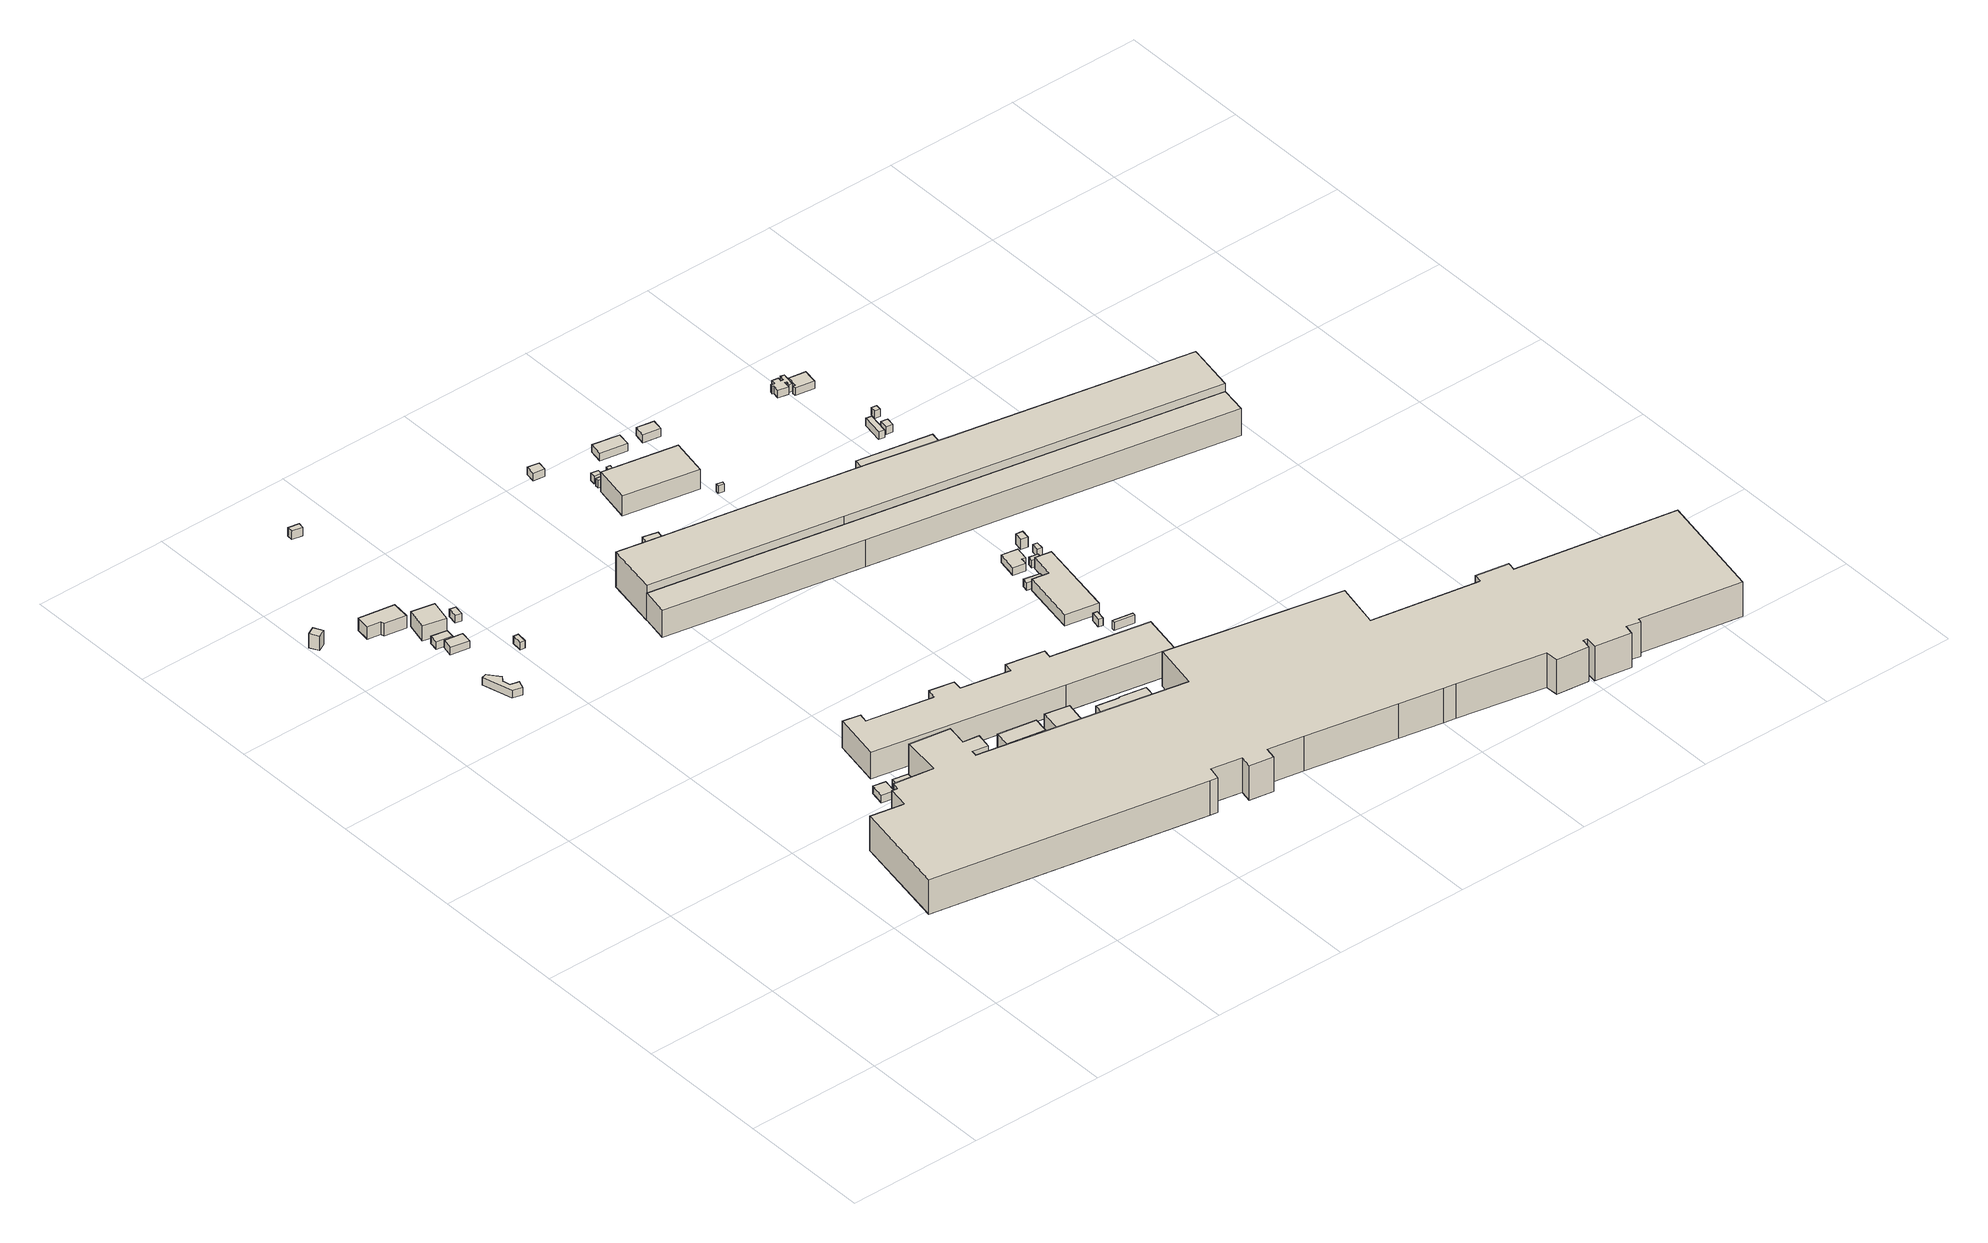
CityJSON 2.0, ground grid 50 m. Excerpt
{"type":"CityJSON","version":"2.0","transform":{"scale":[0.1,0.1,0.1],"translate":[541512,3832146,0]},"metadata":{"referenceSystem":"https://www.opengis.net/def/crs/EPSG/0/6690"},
"CityObjects":{
"building1":{"type":"Building","attributes":{"計測周辺長":14.09,"1/2500図郭":84,"区名":"大正区","町丁目名称":"船町２丁目","街区番号":2,"class":"3001","usage":"441","measuredHeight":5.7,"storeysAboveGround":1,"BuildingDetailAttribute.buildingRoofEdgeArea":12.38,"BuildingDetailAttribute.buildingStructureType":"610","BuildingDetailAttribute.buildingStructureOrgType":"2","BuildingDetailAttribute.detailedUsage":"1520","BuildingDetailAttribute.specifiedBuildingCoverageRate":0.6,"BuildingDetailAttribute.surveyYear":2017,"BuildingTsunamiRiskAttribute.description":"1","BuildingTsunamiRiskAttribute.rank":"2","BuildingTsunamiRiskAttribute.depth":0.98,"BuildingIDAttribute.prefecture":"27","BuildingIDAttribute.city":"27108"},"geometry":[{"type":"Solid","lod":"1","boundaries":[[[[0,1,2,3]],[[2,4,5,3]],[[1,6,4,2]],[[0,7,6,1]],[[3,5,7,0]],[[4,6,7,5]]]]}]},
"building2":{"type":"Building","attributes":{"class":"3001","BuildingDetailAttribute.specifiedBuildingCoverageRate":0.6,"BuildingDetailAttribute.surveyYear":2017,"BuildingTsunamiRiskAttribute.description":"1","BuildingTsunamiRiskAttribute.rank":"2","BuildingTsunamiRiskAttribute.depth":0.8,"BuildingHighTideRiskAttribute.description":"1","BuildingHighTideRiskAttribute.rank":"3","BuildingHighTideRiskAttribute.depth":3.88,"BuildingIDAttribute.prefecture":"27","BuildingIDAttribute.city":"27108"},"geometry":[{"type":"Solid","lod":"1","boundaries":[[[[8,9,10,11,12,13,14,15]],[[14,16,17,15]],[[13,18,16,14]],[[12,19,18,13]],[[11,20,19,12]],[[10,21,20,11]],[[9,22,21,10]],[[8,23,22,9]],[[15,17,23,8]],[[16,18,19,20,21,22,23,17]]]]}]},
"building3":{"type":"Building","attributes":{"計測周辺長":39.56,"1/2500図郭":84,"区名":"大正区","町丁目名称":"船町２丁目","街区番号":2,"class":"3001","usage":"441","measuredHeight":5,"storeysAboveGround":1,"BuildingDetailAttribute.buildingRoofEdgeArea":82.66,"BuildingDetailAttribute.buildingStructureType":"610","BuildingDetailAttribute.buildingStructureOrgType":"2","BuildingDetailAttribute.detailedUsage":"1520","BuildingDetailAttribute.specifiedBuildingCoverageRate":0.6,"BuildingDetailAttribute.surveyYear":2017,"BuildingTsunamiRiskAttribute.description":"1","BuildingTsunamiRiskAttribute.rank":"2","BuildingTsunamiRiskAttribute.depth":1.2,"BuildingHighTideRiskAttribute.description":"1","BuildingHighTideRiskAttribute.rank":"3","BuildingHighTideRiskAttribute.depth":4.09,"BuildingIDAttribute.prefecture":"27","BuildingIDAttribute.city":"27108"},"geometry":[{"type":"Solid","lod":"1","boundaries":[[[[24,25,26,27,28,29]],[[28,30,31,29]],[[27,32,30,28]],[[26,33,32,27]],[[25,34,33,26]],[[24,35,34,25]],[[29,31,35,24]],[[30,32,33,34,35,31]]]]}]},
"building4":{"type":"Building","attributes":{"計測周辺長":21.17,"1/2500図郭":84,"区名":"大正区","町丁目名称":"船町２丁目","街区番号":2,"class":"3001","usage":"441","storeysAboveGround":1,"BuildingDetailAttribute.buildingRoofEdgeArea":27.93,"BuildingDetailAttribute.buildingStructureType":"610","BuildingDetailAttribute.buildingStructureOrgType":"2","BuildingDetailAttribute.detailedUsage":"1520","BuildingDetailAttribute.specifiedBuildingCoverageRate":0.6,"BuildingDetailAttribute.surveyYear":2017,"BuildingTsunamiRiskAttribute.description":"1","BuildingTsunamiRiskAttribute.rank":"2","BuildingTsunamiRiskAttribute.depth":1.08,"BuildingHighTideRiskAttribute.description":"1","BuildingHighTideRiskAttribute.rank":"3","BuildingHighTideRiskAttribute.depth":4.18,"BuildingIDAttribute.prefecture":"27","BuildingIDAttribute.city":"27108"},"geometry":[{"type":"Solid","lod":"1","boundaries":[[[[36,37,38,39]],[[38,40,41,39]],[[37,42,40,38]],[[36,43,42,37]],[[39,41,43,36]],[[40,42,43,41]]]]}]},
"building5":{"type":"Building","attributes":{"計測周辺長":22.66,"1/2500図郭":84,"区名":"大正区","町丁目名称":"船町２丁目","街区番号":2,"class":"3001","usage":"441","storeysAboveGround":1,"BuildingDetailAttribute.buildingRoofEdgeArea":30.31,"BuildingDetailAttribute.buildingStructureType":"610","BuildingDetailAttribute.buildingStructureOrgType":"2","BuildingDetailAttribute.detailedUsage":"1520","BuildingDetailAttribute.specifiedBuildingCoverageRate":0.6,"BuildingDetailAttribute.surveyYear":2017,"BuildingTsunamiRiskAttribute.description":"1","BuildingTsunamiRiskAttribute.rank":"2","BuildingTsunamiRiskAttribute.depth":1.08,"BuildingHighTideRiskAttribute.description":"1","BuildingHighTideRiskAttribute.rank":"3","BuildingHighTideRiskAttribute.depth":4.18,"BuildingIDAttribute.prefecture":"27","BuildingIDAttribute.city":"27108"},"geometry":[{"type":"Solid","lod":"1","boundaries":[[[[44,45,46,47]],[[46,48,49,47]],[[45,50,48,46]],[[44,51,50,45]],[[47,49,51,44]],[[48,50,51,49]]]]}]},
"building6":{"type":"Building","attributes":{"計測周辺長":34.08,"1/2500図郭":84,"区名":"大正区","町丁目名称":"船町２丁目","街区番号":2,"class":"3001","usage":"441","measuredHeight":6,"storeysAboveGround":1,"BuildingDetailAttribute.buildingRoofEdgeArea":72.52,"BuildingDetailAttribute.buildingStructureType":"610","BuildingDetailAttribute.buildingStructureOrgType":"2","BuildingDetailAttribute.detailedUsage":"1520","BuildingDetailAttribute.specifiedBuildingCoverageRate":0.6,"BuildingDetailAttribute.surveyYear":2017,"BuildingTsunamiRiskAttribute.description":"1","BuildingTsunamiRiskAttribute.rank":"2","BuildingTsunamiRiskAttribute.depth":1.16,"BuildingHighTideRiskAttribute.description":"1","BuildingHighTideRiskAttribute.rank":"3","BuildingHighTideRiskAttribute.depth":4.27,"BuildingIDAttribute.prefecture":"27","BuildingIDAttribute.city":"27108"},"geometry":[{"type":"Solid","lod":"1","boundaries":[[[[52,53,54,55]],[[54,56,57,55]],[[53,58,56,54]],[[52,59,58,53]],[[55,57,59,52]],[[56,58,59,57]]]]}]},
"building7":{"type":"Building","attributes":{"class":"3003","BuildingDetailAttribute.specifiedBuildingCoverageRate":0.6,"BuildingDetailAttribute.surveyYear":2017,"BuildingTsunamiRiskAttribute.description":"1","BuildingTsunamiRiskAttribute.rank":"2","BuildingTsunamiRiskAttribute.depth":1.94,"BuildingHighTideRiskAttribute.description":"1","BuildingHighTideRiskAttribute.rank":"3","BuildingHighTideRiskAttribute.depth":4.96,"BuildingIDAttribute.prefecture":"27","BuildingIDAttribute.city":"27108"},"geometry":[{"type":"Solid","lod":"1","boundaries":[[[[60,61,62,63]],[[62,64,65,63]],[[61,66,64,62]],[[60,67,66,61]],[[63,65,67,60]],[[64,66,67,65]]]]}]},
"building8":{"type":"Building","attributes":{"class":"3001","BuildingDetailAttribute.specifiedBuildingCoverageRate":0.6,"BuildingDetailAttribute.surveyYear":2017,"BuildingTsunamiRiskAttribute.description":"1","BuildingTsunamiRiskAttribute.rank":"2","BuildingTsunamiRiskAttribute.depth":1.88,"BuildingHighTideRiskAttribute.description":"1","BuildingHighTideRiskAttribute.rank":"3","BuildingHighTideRiskAttribute.depth":4.97,"BuildingIDAttribute.prefecture":"27","BuildingIDAttribute.city":"27108"},"geometry":[{"type":"Solid","lod":"1","boundaries":[[[[68,69,70,71]],[[70,72,73,71]],[[69,74,72,70]],[[68,75,74,69]],[[71,73,75,68]],[[72,74,75,73]]]]}]},
"building9":{"type":"Building","attributes":{"class":"3001","BuildingDetailAttribute.specifiedBuildingCoverageRate":0.6,"BuildingDetailAttribute.surveyYear":2017,"BuildingTsunamiRiskAttribute.description":"1","BuildingTsunamiRiskAttribute.rank":"2","BuildingTsunamiRiskAttribute.depth":2.04,"BuildingHighTideRiskAttribute.description":"1","BuildingHighTideRiskAttribute.rank":"4","BuildingHighTideRiskAttribute.depth":5.15,"BuildingIDAttribute.prefecture":"27","BuildingIDAttribute.city":"27108"},"geometry":[{"type":"Solid","lod":"1","boundaries":[[[[76,77,78,79]],[[78,80,81,79]],[[77,82,80,78]],[[76,83,82,77]],[[79,81,83,76]],[[80,82,83,81]]]]}]},
"building10":{"type":"Building","attributes":{"class":"3003","BuildingDetailAttribute.specifiedBuildingCoverageRate":0.6,"BuildingDetailAttribute.surveyYear":2017,"BuildingTsunamiRiskAttribute.description":"1","BuildingTsunamiRiskAttribute.rank":"2","BuildingTsunamiRiskAttribute.depth":2.03,"BuildingHighTideRiskAttribute.description":"1","BuildingHighTideRiskAttribute.rank":"4","BuildingHighTideRiskAttribute.depth":5.04,"BuildingIDAttribute.prefecture":"27","BuildingIDAttribute.city":"27108"},"geometry":[{"type":"Solid","lod":"1","boundaries":[[[[84,85,86,87]],[[86,88,89,87]],[[85,90,88,86]],[[84,91,90,85]],[[87,89,91,84]],[[88,90,91,89]]]]}]},
"building11":{"type":"Building","attributes":{"class":"3001","measuredHeight":3.4,"BuildingDetailAttribute.specifiedBuildingCoverageRate":0.6,"BuildingDetailAttribute.surveyYear":2017,"BuildingIDAttribute.prefecture":"27","BuildingIDAttribute.city":"27108"},"geometry":[{"type":"Solid","lod":"1","boundaries":[[[[92,93,94,95]],[[94,96,97,95]],[[93,98,96,94]],[[92,99,98,93]],[[95,97,99,92]],[[96,98,99,97]]]]}]},
"building12":{"type":"Building","attributes":{"計測周辺長":40.12,"1/2500図郭":84,"区名":"大正区","町丁目名称":"船町２丁目","街区番号":2,"class":"3001","usage":"441","measuredHeight":5.5,"storeysAboveGround":1,"BuildingDetailAttribute.buildingRoofEdgeArea":83,"BuildingDetailAttribute.buildingStructureType":"610","BuildingDetailAttribute.buildingStructureOrgType":"2","BuildingDetailAttribute.detailedUsage":"1520","BuildingDetailAttribute.specifiedBuildingCoverageRate":0.6,"BuildingDetailAttribute.surveyYear":2017,"BuildingTsunamiRiskAttribute.description":"1","BuildingTsunamiRiskAttribute.rank":"2","BuildingTsunamiRiskAttribute.depth":2.1,"BuildingHighTideRiskAttribute.description":"1","BuildingHighTideRiskAttribute.rank":"4","BuildingHighTideRiskAttribute.depth":5.1,"BuildingIDAttribute.prefecture":"27","BuildingIDAttribute.city":"27108"},"geometry":[{"type":"Solid","lod":"1","boundaries":[[[[100,101,102,103]],[[102,104,105,103]],[[101,106,104,102]],[[100,107,106,101]],[[103,105,107,100]],[[104,106,107,105]]]]}]},
"building13":{"type":"Building","attributes":{"class":"3003","BuildingDetailAttribute.specifiedBuildingCoverageRate":0.6,"BuildingDetailAttribute.surveyYear":2017,"BuildingTsunamiRiskAttribute.description":"1","BuildingTsunamiRiskAttribute.rank":"2","BuildingTsunamiRiskAttribute.depth":1.82,"BuildingHighTideRiskAttribute.description":"1","BuildingHighTideRiskAttribute.rank":"3","BuildingHighTideRiskAttribute.depth":4.85,"BuildingIDAttribute.prefecture":"27","BuildingIDAttribute.city":"27108"},"geometry":[{"type":"Solid","lod":"1","boundaries":[[[[108,109,110,111]],[[110,112,113,111]],[[109,114,112,110]],[[108,115,114,109]],[[111,113,115,108]],[[112,114,115,113]]]]}]},
"building14":{"type":"Building","attributes":{"class":"3001","measuredHeight":3,"BuildingDetailAttribute.specifiedBuildingCoverageRate":0.6,"BuildingDetailAttribute.surveyYear":2017,"BuildingTsunamiRiskAttribute.description":"1","BuildingTsunamiRiskAttribute.rank":"2","BuildingTsunamiRiskAttribute.depth":2.05,"BuildingHighTideRiskAttribute.description":"1","BuildingHighTideRiskAttribute.rank":"4","BuildingHighTideRiskAttribute.depth":5.05,"BuildingIDAttribute.prefecture":"27","BuildingIDAttribute.city":"27108"},"geometry":[{"type":"Solid","lod":"1","boundaries":[[[[116,117,118,119]],[[118,120,121,119]],[[117,122,120,118]],[[116,123,122,117]],[[119,121,123,116]],[[120,122,123,121]]]]}]},
"building15":{"type":"Building","attributes":{"計測周辺長":36.11,"1/2500図郭":84,"区名":"大正区","町丁目名称":"船町２丁目","街区番号":2,"class":"3001","usage":"441","measuredHeight":7.5,"storeysAboveGround":1,"BuildingDetailAttribute.buildingRoofEdgeArea":81.51,"BuildingDetailAttribute.buildingStructureType":"610","BuildingDetailAttribute.buildingStructureOrgType":"2","BuildingDetailAttribute.detailedUsage":"1520","BuildingDetailAttribute.specifiedBuildingCoverageRate":0.6,"BuildingDetailAttribute.surveyYear":2017,"BuildingTsunamiRiskAttribute.description":"1","BuildingTsunamiRiskAttribute.rank":"2","BuildingTsunamiRiskAttribute.depth":1.96,"BuildingHighTideRiskAttribute.description":"1","BuildingHighTideRiskAttribute.rank":"3","BuildingHighTideRiskAttribute.depth":4.95,"BuildingIDAttribute.prefecture":"27","BuildingIDAttribute.city":"27108"},"geometry":[{"type":"Solid","lod":"1","boundaries":[[[[124,125,126,127]],[[126,128,129,127]],[[125,130,128,126]],[[124,131,130,125]],[[127,129,131,124]],[[128,130,131,129]]]]}]},
"building16":{"type":"Building","attributes":{"計測周辺長":315.76,"1/2500図郭":84,"区名":"大正区","町丁目名称":"船町２丁目","街区番号":2,"class":"3001","usage":"441","measuredHeight":10.7,"storeysAboveGround":1,"BuildingDetailAttribute.buildingRoofEdgeArea":2198.89,"BuildingDetailAttribute.buildingStructureType":"610","BuildingDetailAttribute.buildingStructureOrgType":"2","BuildingDetailAttribute.detailedUsage":"1520","BuildingDetailAttribute.specifiedBuildingCoverageRate":0.6,"BuildingDetailAttribute.surveyYear":2017,"BuildingTsunamiRiskAttribute.description":"1","BuildingTsunamiRiskAttribute.rank":"2","BuildingTsunamiRiskAttribute.depth":2.08,"BuildingHighTideRiskAttribute.description":"1","BuildingHighTideRiskAttribute.rank":"4","BuildingHighTideRiskAttribute.depth":5.05,"BuildingIDAttribute.prefecture":"27","BuildingIDAttribute.city":"27108"},"geometry":[{"type":"Solid","lod":"1","boundaries":[[[[132,133,134,135,136,137,138,139,140,141,142,143,144,145,146,147]],[[146,148,149,147]],[[145,150,148,146]],[[144,151,150,145]],[[143,152,151,144]],[[142,153,152,143]],[[141,154,153,142]],[[140,155,154,141]],[[139,156,155,140]],[[138,157,156,139]],[[137,158,157,138]],[[136,159,158,137]],[[135,160,159,136]],[[134,161,160,135]],[[133,162,161,134]],[[132,163,162,133]],[[147,149,163,132]],[[148,150,151,152,153,154,155,156,157,158,159,160,161,162,163,149]]]]}]},
"building17":{"type":"Building","attributes":{"class":"3001","measuredHeight":5.2,"BuildingDetailAttribute.specifiedBuildingCoverageRate":0.6,"BuildingDetailAttribute.surveyYear":2017,"BuildingTsunamiRiskAttribute.description":"1","BuildingTsunamiRiskAttribute.rank":"2","BuildingTsunamiRiskAttribute.depth":1.89,"BuildingHighTideRiskAttribute.description":"1","BuildingHighTideRiskAttribute.rank":"3","BuildingHighTideRiskAttribute.depth":4.9,"BuildingIDAttribute.prefecture":"27","BuildingIDAttribute.city":"27108"},"geometry":[{"type":"Solid","lod":"1","boundaries":[[[[164,165,166,167]],[[166,168,169,167]],[[165,170,168,166]],[[164,171,170,165]],[[167,169,171,164]],[[168,170,171,169]]]]}]},
"building18":{"type":"Building","attributes":{"class":"3001","BuildingDetailAttribute.specifiedBuildingCoverageRate":0.6,"BuildingDetailAttribute.surveyYear":2017,"BuildingTsunamiRiskAttribute.description":"1","BuildingTsunamiRiskAttribute.rank":"2","BuildingTsunamiRiskAttribute.depth":2.08,"BuildingHighTideRiskAttribute.description":"1","BuildingHighTideRiskAttribute.rank":"4","BuildingHighTideRiskAttribute.depth":5.08,"BuildingIDAttribute.prefecture":"27","BuildingIDAttribute.city":"27108"},"geometry":[{"type":"Solid","lod":"1","boundaries":[[[[172,173,174,175]],[[174,176,177,175]],[[173,178,176,174]],[[172,179,178,173]],[[175,177,179,172]],[[176,178,179,177]]]]}]},
"building19":{"type":"Building","attributes":{"class":"3001","measuredHeight":4.8,"BuildingDetailAttribute.specifiedBuildingCoverageRate":0.6,"BuildingDetailAttribute.surveyYear":2017,"BuildingTsunamiRiskAttribute.description":"1","BuildingTsunamiRiskAttribute.rank":"2","BuildingTsunamiRiskAttribute.depth":1.95,"BuildingHighTideRiskAttribute.description":"1","BuildingHighTideRiskAttribute.rank":"3","BuildingHighTideRiskAttribute.depth":4.92,"BuildingIDAttribute.prefecture":"27","BuildingIDAttribute.city":"27108"},"geometry":[{"type":"Solid","lod":"1","boundaries":[[[[180,181,182,183,184,185,186,187]],[[186,188,189,187]],[[185,190,188,186]],[[184,191,190,185]],[[183,192,191,184]],[[182,193,192,183]],[[181,194,193,182]],[[180,195,194,181]],[[187,189,195,180]],[[188,190,191,192,193,194,195,189]]]]}]},
"building20":{"type":"Building","attributes":{"class":"3001","BuildingDetailAttribute.specifiedBuildingCoverageRate":0.6,"BuildingDetailAttribute.surveyYear":2017,"BuildingTsunamiRiskAttribute.description":"1","BuildingTsunamiRiskAttribute.rank":"2","BuildingTsunamiRiskAttribute.depth":2.05,"BuildingHighTideRiskAttribute.description":"1","BuildingHighTideRiskAttribute.rank":"3","BuildingHighTideRiskAttribute.depth":5,"BuildingIDAttribute.prefecture":"27","BuildingIDAttribute.city":"27108"},"geometry":[{"type":"Solid","lod":"1","boundaries":[[[[196,197,198,199]],[[198,200,201,199]],[[197,202,200,198]],[[196,203,202,197]],[[199,201,203,196]],[[200,202,203,201]]]]}]},
"building21":{"type":"Building","attributes":{"class":"3001","BuildingDetailAttribute.specifiedBuildingCoverageRate":0.6,"BuildingDetailAttribute.surveyYear":2017,"BuildingTsunamiRiskAttribute.description":"1","BuildingTsunamiRiskAttribute.rank":"2","BuildingTsunamiRiskAttribute.depth":1.83,"BuildingHighTideRiskAttribute.description":"1","BuildingHighTideRiskAttribute.rank":"3","BuildingHighTideRiskAttribute.depth":4.79,"BuildingIDAttribute.prefecture":"27","BuildingIDAttribute.city":"27108"},"geometry":[{"type":"Solid","lod":"1","boundaries":[[[[204,205,206,207]],[[206,208,209,207]],[[205,210,208,206]],[[204,211,210,205]],[[207,209,211,204]],[[208,210,211,209]]]]}]},
"building22":{"type":"Building","attributes":{"class":"3001","BuildingDetailAttribute.specifiedBuildingCoverageRate":0.6,"BuildingDetailAttribute.surveyYear":2017,"BuildingTsunamiRiskAttribute.description":"1","BuildingTsunamiRiskAttribute.rank":"2","BuildingTsunamiRiskAttribute.depth":1.83,"BuildingHighTideRiskAttribute.description":"1","BuildingHighTideRiskAttribute.rank":"3","BuildingHighTideRiskAttribute.depth":4.79,"BuildingIDAttribute.prefecture":"27","BuildingIDAttribute.city":"27108"},"geometry":[{"type":"Solid","lod":"1","boundaries":[[[[212,213,214,215]],[[214,216,217,215]],[[213,218,216,214]],[[212,219,218,213]],[[215,217,219,212]],[[216,218,219,217]]]]}]},
"building23":{"type":"Building","attributes":{"class":"3001","BuildingDetailAttribute.specifiedBuildingCoverageRate":0.6,"BuildingDetailAttribute.surveyYear":2017,"BuildingTsunamiRiskAttribute.description":"1","BuildingTsunamiRiskAttribute.rank":"2","BuildingTsunamiRiskAttribute.depth":1.83,"BuildingHighTideRiskAttribute.description":"1","BuildingHighTideRiskAttribute.rank":"3","BuildingHighTideRiskAttribute.depth":4.79,"BuildingIDAttribute.prefecture":"27","BuildingIDAttribute.city":"27108"},"geometry":[{"type":"Solid","lod":"1","boundaries":[[[[220,221,222,223]],[[222,224,225,223]],[[221,226,224,222]],[[220,227,226,221]],[[223,225,227,220]],[[224,226,227,225]]]]}]},
"building24":{"type":"Building","attributes":{"計測周辺長":84.59,"1/2500図郭":84,"区名":"大正区","町丁目名称":"船町２丁目","街区番号":2,"class":"3001","usage":"441","measuredHeight":7.8,"storeysAboveGround":2,"BuildingDetailAttribute.buildingRoofEdgeArea":399.32,"BuildingDetailAttribute.buildingStructureType":"610","BuildingDetailAttribute.buildingStructureOrgType":"2","BuildingDetailAttribute.detailedUsage":"1520","BuildingDetailAttribute.specifiedBuildingCoverageRate":0.6,"BuildingDetailAttribute.surveyYear":2017,"BuildingTsunamiRiskAttribute.description":"1","BuildingTsunamiRiskAttribute.rank":"2","BuildingTsunamiRiskAttribute.depth":1.75,"BuildingHighTideRiskAttribute.description":"1","BuildingHighTideRiskAttribute.rank":"3","BuildingHighTideRiskAttribute.depth":4.66,"BuildingIDAttribute.prefecture":"27","BuildingIDAttribute.city":"27108"},"geometry":[{"type":"Solid","lod":"1","boundaries":[[[[228,229,230,231]],[[230,232,233,231]],[[229,234,232,230]],[[228,235,234,229]],[[231,233,235,228]],[[232,234,235,233]]]]}]},
"building25":{"type":"Building","attributes":{"計測周辺長":30.69,"1/2500図郭":84,"区名":"大正区","町丁目名称":"船町２丁目","街区番号":2,"class":"3001","usage":"441","storeysAboveGround":1,"BuildingDetailAttribute.buildingRoofEdgeArea":52.39,"BuildingDetailAttribute.buildingStructureType":"610","BuildingDetailAttribute.buildingStructureOrgType":"2","BuildingDetailAttribute.detailedUsage":"1520","BuildingDetailAttribute.specifiedBuildingCoverageRate":0.6,"BuildingDetailAttribute.surveyYear":2017,"BuildingTsunamiRiskAttribute.description":"1","BuildingTsunamiRiskAttribute.rank":"2","BuildingTsunamiRiskAttribute.depth":2.05,"BuildingHighTideRiskAttribute.description":"1","BuildingHighTideRiskAttribute.rank":"4","BuildingHighTideRiskAttribute.depth":5,"BuildingIDAttribute.prefecture":"27","BuildingIDAttribute.city":"27108"},"geometry":[{"type":"Solid","lod":"1","boundaries":[[[[236,237,238,239]],[[238,240,241,239]],[[237,242,240,238]],[[236,243,242,237]],[[239,241,243,236]],[[240,242,243,241]]]]}]},
"building26":{"type":"Building","attributes":{"class":"3001","BuildingDetailAttribute.specifiedBuildingCoverageRate":0.6,"BuildingDetailAttribute.surveyYear":2017,"BuildingTsunamiRiskAttribute.description":"1","BuildingTsunamiRiskAttribute.rank":"2","BuildingTsunamiRiskAttribute.depth":1.94,"BuildingHighTideRiskAttribute.description":"1","BuildingHighTideRiskAttribute.rank":"3","BuildingHighTideRiskAttribute.depth":4.91,"BuildingIDAttribute.prefecture":"27","BuildingIDAttribute.city":"27108"},"geometry":[{"type":"Solid","lod":"1","boundaries":[[[[244,245,246,247]],[[246,248,249,247]],[[245,250,248,246]],[[244,251,250,245]],[[247,249,251,244]],[[248,250,251,249]]]]}]},
"building27":{"type":"Building","attributes":{"計測周辺長":866.52,"1/2500図郭":85,"区名":"大正区","町丁目名称":"船町２丁目","街区番号":2,"class":"3001","usage":"441","measuredHeight":13.9,"storeysAboveGround":3,"BuildingDetailAttribute.buildingRoofEdgeArea":15241.3,"BuildingDetailAttribute.buildingStructureType":"610","BuildingDetailAttribute.buildingStructureOrgType":"2","BuildingDetailAttribute.detailedUsage":"1520","BuildingDetailAttribute.specifiedBuildingCoverageRate":0.6,"BuildingDetailAttribute.surveyYear":2017,"BuildingTsunamiRiskAttribute.description":"1","BuildingTsunamiRiskAttribute.rank":"2","BuildingTsunamiRiskAttribute.depth":2.38,"BuildingHighTideRiskAttribute.description":"1","BuildingHighTideRiskAttribute.rank":"4","BuildingHighTideRiskAttribute.depth":5.51,"BuildingIDAttribute.prefecture":"27","BuildingIDAttribute.city":"27108"},"geometry":[{"type":"Solid","lod":"1","boundaries":[[[[252,253,254,255,256,257,258,259,260,261,262,263,264,265,266,267,268,269,270,271,272,273,274,275,276,277,278,279,280,281,282,283,284,285,286,287,288,289,290,291,292,293,294,295,296,297]],[[296,298,299,297]],[[295,300,298,296]],[[294,301,300,295]],[[293,302,301,294]],[[292,303,302,293]],[[291,304,303,292]],[[290,305,304,291]],[[289,306,305,290]],[[288,307,306,289]],[[287,308,307,288]],[[286,309,308,287]],[[285,310,309,286]],[[284,311,310,285]],[[283,312,311,284]],[[282,313,312,283]],[[281,314,313,282]],[[280,315,314,281]],[[279,316,315,280]],[[278,317,316,279]],[[277,318,317,278]],[[276,319,318,277]],[[275,320,319,276]],[[274,321,320,275]],[[273,322,321,274]],[[272,323,322,273]],[[271,324,323,272]],[[270,325,324,271]],[[269,326,325,270]],[[268,327,326,269]],[[267,328,327,268]],[[266,329,328,267]],[[265,330,329,266]],[[264,331,330,265]],[[263,332,331,264]],[[262,333,332,263]],[[261,334,333,262]],[[260,335,334,261]],[[259,336,335,260]],[[258,337,336,259]],[[257,338,337,258]],[[256,339,338,257]],[[255,340,339,256]],[[254,341,340,255]],[[253,342,341,254]],[[252,343,342,253]],[[297,299,343,252]],[[298,300,301,302,303,304,305,306,307,308,309,310,311,312,313,314,315,316,317,318,319,320,321,322,323,324,325,326,327,328,329,330,331,332,333,334,335,336,337,338,339,340,341,342,343,299]]]]}]},
"building28":{"type":"Building","attributes":{"class":"3001","BuildingDetailAttribute.specifiedBuildingCoverageRate":0.6,"BuildingDetailAttribute.surveyYear":2017,"BuildingTsunamiRiskAttribute.description":"1","BuildingTsunamiRiskAttribute.rank":"2","BuildingTsunamiRiskAttribute.depth":1.81,"BuildingHighTideRiskAttribute.description":"1","BuildingHighTideRiskAttribute.rank":"3","BuildingHighTideRiskAttribute.depth":4.77,"BuildingIDAttribute.prefecture":"27","BuildingIDAttribute.city":"27108"},"geometry":[{"type":"Solid","lod":"1","boundaries":[[[[344,345,346,347]],[[346,348,349,347]],[[345,350,348,346]],[[344,351,350,345]],[[347,349,351,344]],[[348,350,351,349]]]]}]},
"building29":{"type":"Building","attributes":{"class":"3001","BuildingDetailAttribute.specifiedBuildingCoverageRate":0.6,"BuildingDetailAttribute.surveyYear":2017,"BuildingTsunamiRiskAttribute.description":"1","BuildingTsunamiRiskAttribute.rank":"2","BuildingTsunamiRiskAttribute.depth":1.74,"BuildingHighTideRiskAttribute.description":"1","BuildingHighTideRiskAttribute.rank":"3","BuildingHighTideRiskAttribute.depth":4.71,"BuildingIDAttribute.prefecture":"27","BuildingIDAttribute.city":"27108"},"geometry":[{"type":"Solid","lod":"1","boundaries":[[[[352,353,354,355]],[[354,356,357,355]],[[353,358,356,354]],[[352,359,358,353]],[[355,357,359,352]],[[356,358,359,357]]]]}]},
"building30":{"type":"Building","attributes":{"計測周辺長":21.67,"1/2500図郭":84,"区名":"大正区","町丁目名称":"船町２丁目","街区番号":2,"class":"3001","usage":"441","measuredHeight":3.2,"storeysAboveGround":1,"BuildingDetailAttribute.buildingRoofEdgeArea":28.19,"BuildingDetailAttribute.buildingStructureType":"610","BuildingDetailAttribute.buildingStructureOrgType":"2","BuildingDetailAttribute.detailedUsage":"1520","BuildingDetailAttribute.specifiedBuildingCoverageRate":0.6,"BuildingDetailAttribute.surveyYear":2017,"BuildingTsunamiRiskAttribute.description":"1","BuildingTsunamiRiskAttribute.rank":"2","BuildingTsunamiRiskAttribute.depth":2.01,"BuildingHighTideRiskAttribute.description":"1","BuildingHighTideRiskAttribute.rank":"3","BuildingHighTideRiskAttribute.depth":4.97,"BuildingIDAttribute.prefecture":"27","BuildingIDAttribute.city":"27108"},"geometry":[{"type":"Solid","lod":"1","boundaries":[[[[360,361,362,363]],[[362,364,365,363]],[[361,366,364,362]],[[360,367,366,361]],[[363,365,367,360]],[[364,366,367,365]]]]}]},
"building31":{"type":"Building","attributes":{"class":"3003","measuredHeight":3.2,"BuildingDetailAttribute.specifiedBuildingCoverageRate":0.6,"BuildingDetailAttribute.surveyYear":2017,"BuildingTsunamiRiskAttribute.description":"1","BuildingTsunamiRiskAttribute.rank":"2","BuildingTsunamiRiskAttribute.depth":2,"BuildingHighTideRiskAttribute.description":"1","BuildingHighTideRiskAttribute.rank":"3","BuildingHighTideRiskAttribute.depth":4.96,"BuildingIDAttribute.prefecture":"27","BuildingIDAttribute.city":"27108"},"geometry":[{"type":"Solid","lod":"1","boundaries":[[[[368,369,370,371]],[[370,372,373,371]],[[369,374,372,370]],[[368,375,374,369]],[[371,373,375,368]],[[372,374,375,373]]]]}]},
"building32":{"type":"Building","attributes":{"class":"3001","BuildingDetailAttribute.specifiedBuildingCoverageRate":0.6,"BuildingDetailAttribute.surveyYear":2017,"BuildingTsunamiRiskAttribute.description":"1","BuildingTsunamiRiskAttribute.rank":"2","BuildingTsunamiRiskAttribute.depth":1.64,"BuildingHighTideRiskAttribute.description":"1","BuildingHighTideRiskAttribute.rank":"3","BuildingHighTideRiskAttribute.depth":4.61,"BuildingIDAttribute.prefecture":"27","BuildingIDAttribute.city":"27108"},"geometry":[{"type":"Solid","lod":"1","boundaries":[[[[376,377,378,379]],[[378,380,381,379]],[[377,382,380,378]],[[376,383,382,377]],[[379,381,383,376]],[[380,382,383,381]]]]}]},
"building33":{"type":"Building","attributes":{"計測周辺長":85.28,"1/2500図郭":85,"区名":"大正区","町丁目名称":"船町２丁目","街区番号":2,"class":"3003","usage":"441","measuredHeight":4.5,"storeysAboveGround":1,"BuildingDetailAttribute.buildingRoofEdgeArea":317.61,"BuildingDetailAttribute.buildingStructureType":"610","BuildingDetailAttribute.buildingStructureOrgType":"2","BuildingDetailAttribute.detailedUsage":"1520","BuildingDetailAttribute.specifiedBuildingCoverageRate":0.6,"BuildingDetailAttribute.surveyYear":2017,"BuildingTsunamiRiskAttribute.description":"1","BuildingTsunamiRiskAttribute.rank":"2","BuildingTsunamiRiskAttribute.depth":1.66,"BuildingHighTideRiskAttribute.description":"1","BuildingHighTideRiskAttribute.rank":"3","BuildingHighTideRiskAttribute.depth":4.63,"BuildingIDAttribute.prefecture":"27","BuildingIDAttribute.city":"27108"},"geometry":[{"type":"Solid","lod":"1","boundaries":[[[[384,385,386,387,388,389]],[[388,390,391,389]],[[387,392,390,388]],[[386,393,392,387]],[[385,394,393,386]],[[384,395,394,385]],[[389,391,395,384]],[[390,392,393,394,395,391]]]]}]},
"building34":{"type":"Building","attributes":{"計測周辺長":27.63,"1/2500図郭":85,"区名":"大正区","町丁目名称":"船町２丁目","街区番号":2,"class":"3001","usage":"441","storeysAboveGround":1,"BuildingDetailAttribute.buildingRoofEdgeArea":43.39,"BuildingDetailAttribute.buildingStructureType":"610","BuildingDetailAttribute.buildingStructureOrgType":"2","BuildingDetailAttribute.detailedUsage":"1520","BuildingDetailAttribute.specifiedBuildingCoverageRate":0.6,"BuildingDetailAttribute.surveyYear":2017,"BuildingTsunamiRiskAttribute.description":"1","BuildingTsunamiRiskAttribute.rank":"2","BuildingTsunamiRiskAttribute.depth":1.6,"BuildingHighTideRiskAttribute.description":"1","BuildingHighTideRiskAttribute.rank":"3","BuildingHighTideRiskAttribute.depth":4.57,"BuildingIDAttribute.prefecture":"27","BuildingIDAttribute.city":"27108"},"geometry":[{"type":"Solid","lod":"1","boundaries":[[[[396,397,398,399,400,401]],[[400,402,403,401]],[[399,404,402,400]],[[398,405,404,399]],[[397,406,405,398]],[[396,407,406,397]],[[401,403,407,396]],[[402,404,405,406,407,403]]]]}]},
"building35":{"type":"Building","attributes":{"class":"3001","BuildingDetailAttribute.specifiedBuildingCoverageRate":0.6,"BuildingDetailAttribute.surveyYear":2017,"BuildingTsunamiRiskAttribute.description":"1","BuildingTsunamiRiskAttribute.rank":"2","BuildingTsunamiRiskAttribute.depth":1.66,"BuildingHighTideRiskAttribute.description":"1","BuildingHighTideRiskAttribute.rank":"3","BuildingHighTideRiskAttribute.depth":4.62,"BuildingIDAttribute.prefecture":"27","BuildingIDAttribute.city":"27108"},"geometry":[{"type":"Solid","lod":"1","boundaries":[[[[408,409,410,411]],[[410,412,413,411]],[[409,414,412,410]],[[408,415,414,409]],[[411,413,415,408]],[[412,414,415,413]]]]}]},
"building36":{"type":"Building","attributes":{"計測周辺長":519.64,"1/2500図郭":85,"区名":"大正区","町丁目名称":"船町２丁目","街区番号":2,"class":"3001","usage":"441","measuredHeight":10.8,"storeysAboveGround":1,"BuildingDetailAttribute.buildingRoofEdgeArea":7362.05,"BuildingDetailAttribute.buildingStructureType":"610","BuildingDetailAttribute.buildingStructureOrgType":"2","BuildingDetailAttribute.detailedUsage":"1520","BuildingDetailAttribute.specifiedBuildingCoverageRate":0.6,"BuildingDetailAttribute.surveyYear":2017,"BuildingTsunamiRiskAttribute.description":"1","BuildingTsunamiRiskAttribute.rank":"2","BuildingTsunamiRiskAttribute.depth":2.3,"BuildingHighTideRiskAttribute.description":"1","BuildingHighTideRiskAttribute.rank":"4","BuildingHighTideRiskAttribute.depth":5.46,"BuildingIDAttribute.prefecture":"27","BuildingIDAttribute.city":"27108"},"geometry":[{"type":"Solid","lod":"1","boundaries":[[[[416,417,418,419,420,421]],[[420,422,423,421]],[[419,424,422,420]],[[418,425,424,419]],[[417,426,425,418]],[[416,427,426,417]],[[421,423,427,416]],[[422,424,425,426,427,423]]]]}]},
"building37":{"type":"Building","attributes":{"class":"3001","BuildingDetailAttribute.specifiedBuildingCoverageRate":0.6,"BuildingDetailAttribute.surveyYear":2017,"BuildingTsunamiRiskAttribute.description":"1","BuildingTsunamiRiskAttribute.rank":"2","BuildingTsunamiRiskAttribute.depth":1.75,"BuildingHighTideRiskAttribute.description":"1","BuildingHighTideRiskAttribute.rank":"3","BuildingHighTideRiskAttribute.depth":4.71,"BuildingIDAttribute.prefecture":"27","BuildingIDAttribute.city":"27108"},"geometry":[{"type":"Solid","lod":"1","boundaries":[[[[428,429,430,431]],[[430,432,433,431]],[[429,434,432,430]],[[428,435,434,429]],[[431,433,435,428]],[[432,434,435,433]]]]}]},
"building38":{"type":"Building","attributes":{"計測周辺長":12.3,"1/2500図郭":85,"区名":"大正区","町丁目名称":"船町２丁目","街区番号":2,"class":"3001","usage":"441","measuredHeight":4,"storeysAboveGround":1,"BuildingDetailAttribute.buildingRoofEdgeArea":9.3,"BuildingDetailAttribute.buildingStructureType":"610","BuildingDetailAttribute.buildingStructureOrgType":"2","BuildingDetailAttribute.detailedUsage":"1520","BuildingDetailAttribute.specifiedBuildingCoverageRate":0.6,"BuildingDetailAttribute.surveyYear":2017,"BuildingTsunamiRiskAttribute.description":"1","BuildingTsunamiRiskAttribute.rank":"2","BuildingTsunamiRiskAttribute.depth":1.75,"BuildingHighTideRiskAttribute.description":"1","BuildingHighTideRiskAttribute.rank":"3","BuildingHighTideRiskAttribute.depth":4.71,"BuildingIDAttribute.prefecture":"27","BuildingIDAttribute.city":"27108"},"geometry":[{"type":"Solid","lod":"1","boundaries":[[[[436,437,438,439]],[[438,440,441,439]],[[437,442,440,438]],[[436,443,442,437]],[[439,441,443,436]],[[440,442,443,441]]]]}]},
"building39":{"type":"Building","attributes":{"計測周辺長":519.64,"1/2500図郭":85,"区名":"大正区","町丁目名称":"船町２丁目","街区番号":2,"class":"3001","usage":"441","measuredHeight":13.9,"storeysAboveGround":1,"BuildingDetailAttribute.buildingRoofEdgeArea":7362.05,"BuildingDetailAttribute.buildingStructureType":"610","BuildingDetailAttribute.buildingStructureOrgType":"2","BuildingDetailAttribute.detailedUsage":"1520","BuildingDetailAttribute.specifiedBuildingCoverageRate":0.6,"BuildingDetailAttribute.surveyYear":2017,"BuildingTsunamiRiskAttribute.description":"1","BuildingTsunamiRiskAttribute.rank":"2","BuildingTsunamiRiskAttribute.depth":2.2,"BuildingHighTideRiskAttribute.description":"1","BuildingHighTideRiskAttribute.rank":"4","BuildingHighTideRiskAttribute.depth":5.25,"BuildingIDAttribute.prefecture":"27","BuildingIDAttribute.city":"27108"},"geometry":[{"type":"Solid","lod":"1","boundaries":[[[[444,445,446,447,448,449,450,451,452,453,454]],[[453,455,456,454]],[[452,457,455,453]],[[451,458,457,452]],[[450,459,458,451]],[[449,460,459,450]],[[448,461,460,449]],[[447,462,461,448]],[[446,463,462,447]],[[445,464,463,446]],[[444,465,464,445]],[[454,456,465,444]],[[455,457,458,459,460,461,462,463,464,465,456]]]]}]},
"building40":{"type":"Building","attributes":{"計測周辺長":519.64,"1/2500図郭":85,"区名":"大正区","町丁目名称":"船町２丁目","街区番号":2,"class":"3001","usage":"441","measuredHeight":7.9,"storeysAboveGround":1,"BuildingDetailAttribute.buildingRoofEdgeArea":7362.05,"BuildingDetailAttribute.buildingStructureType":"610","BuildingDetailAttribute.buildingStructureOrgType":"2","BuildingDetailAttribute.detailedUsage":"1520","BuildingDetailAttribute.specifiedBuildingCoverageRate":0.6,"BuildingDetailAttribute.surveyYear":2017,"BuildingTsunamiRiskAttribute.description":"1","BuildingTsunamiRiskAttribute.rank":"2","BuildingTsunamiRiskAttribute.depth":2.11,"BuildingHighTideRiskAttribute.description":"1","BuildingHighTideRiskAttribute.rank":"4","BuildingHighTideRiskAttribute.depth":5.08,"BuildingIDAttribute.prefecture":"27","BuildingIDAttribute.city":"27108"},"geometry":[{"type":"Solid","lod":"1","boundaries":[[[[466,467,468,469]],[[468,470,471,469]],[[467,472,470,468]],[[466,473,472,467]],[[469,471,473,466]],[[470,472,473,471]]]]}]},
"building41":{"type":"Building","attributes":{"class":"3001","BuildingDetailAttribute.specifiedBuildingCoverageRate":0.6,"BuildingDetailAttribute.surveyYear":2017,"BuildingTsunamiRiskAttribute.description":"1","BuildingTsunamiRiskAttribute.rank":"2","BuildingTsunamiRiskAttribute.depth":2.26,"BuildingHighTideRiskAttribute.description":"1","BuildingHighTideRiskAttribute.rank":"4","BuildingHighTideRiskAttribute.depth":5.21,"BuildingIDAttribute.prefecture":"27","BuildingIDAttribute.city":"27108"},"geometry":[{"type":"Solid","lod":"1","boundaries":[[[[474,475,476,477]],[[476,478,479,477]],[[475,480,478,476]],[[474,481,480,475]],[[477,479,481,474]],[[478,480,481,479]]]]}]},
"building42":{"type":"Building","attributes":{"class":"3001","BuildingDetailAttribute.specifiedBuildingCoverageRate":0.6,"BuildingDetailAttribute.surveyYear":2017,"BuildingTsunamiRiskAttribute.description":"1","BuildingTsunamiRiskAttribute.rank":"2","BuildingTsunamiRiskAttribute.depth":2.02,"BuildingHighTideRiskAttribute.description":"1","BuildingHighTideRiskAttribute.rank":"3","BuildingHighTideRiskAttribute.depth":4.95,"BuildingIDAttribute.prefecture":"27","BuildingIDAttribute.city":"27108"},"geometry":[{"type":"Solid","lod":"1","boundaries":[[[[482,483,484,485,486,487,488,489,490,491,492,493,494,495,496,497]],[[496,498,499,497]],[[495,500,498,496]],[[494,501,500,495]],[[493,502,501,494]],[[492,503,502,493]],[[491,504,503,492]],[[490,505,504,491]],[[489,506,505,490]],[[488,507,506,489]],[[487,508,507,488]],[[486,509,508,487]],[[485,510,509,486]],[[484,511,510,485]],[[483,512,511,484]],[[482,513,512,483]],[[497,499,513,482]],[[498,500,501,502,503,504,505,506,507,508,509,510,511,512,513,499]]]]}]},
"building43":{"type":"Building","attributes":{"class":"3001","measuredHeight":3.1,"BuildingDetailAttribute.specifiedBuildingCoverageRate":0.6,"BuildingDetailAttribute.surveyYear":2017,"BuildingTsunamiRiskAttribute.description":"1","BuildingTsunamiRiskAttribute.rank":"2","BuildingTsunamiRiskAttribute.depth":2.11,"BuildingHighTideRiskAttribute.description":"1","BuildingHighTideRiskAttribute.rank":"4","BuildingHighTideRiskAttribute.depth":5.07,"BuildingIDAttribute.prefecture":"27","BuildingIDAttribute.city":"27108"},"geometry":[{"type":"Solid","lod":"1","boundaries":[[[[514,515,516,517]],[[516,518,519,517]],[[515,520,518,516]],[[514,521,520,515]],[[517,519,521,514]],[[518,520,521,519]]]]}]},
"building44":{"type":"Building","attributes":{"class":"3001","BuildingDetailAttribute.specifiedBuildingCoverageRate":0.6,"BuildingDetailAttribute.surveyYear":2017,"BuildingTsunamiRiskAttribute.description":"1","BuildingTsunamiRiskAttribute.rank":"2","BuildingTsunamiRiskAttribute.depth":2.05,"BuildingHighTideRiskAttribute.description":"1","BuildingHighTideRiskAttribute.rank":"3","BuildingHighTideRiskAttribute.depth":4.99,"BuildingIDAttribute.prefecture":"27","BuildingIDAttribute.city":"27108"},"geometry":[{"type":"Solid","lod":"1","boundaries":[[[[522,523,524,525,526,527]],[[526,528,529,527]],[[525,530,528,526]],[[524,531,530,525]],[[523,532,531,524]],[[522,533,532,523]],[[527,529,533,522]],[[528,530,531,532,533,529]]]]}]},
"building45":{"type":"Building","attributes":{"class":"3001","BuildingDetailAttribute.specifiedBuildingCoverageRate":0.6,"BuildingDetailAttribute.surveyYear":2017,"BuildingTsunamiRiskAttribute.description":"1","BuildingTsunamiRiskAttribute.rank":"2","BuildingTsunamiRiskAttribute.depth":2.28,"BuildingHighTideRiskAttribute.description":"1","BuildingHighTideRiskAttribute.rank":"4","BuildingHighTideRiskAttribute.depth":5.23,"BuildingIDAttribute.prefecture":"27","BuildingIDAttribute.city":"27108"},"geometry":[{"type":"Solid","lod":"1","boundaries":[[[[534,535,536,537]],[[536,538,539,537]],[[535,540,538,536]],[[534,541,540,535]],[[537,539,541,534]],[[538,540,541,539]]]]}]}
},
"vertices":[
[8,2785,4],[37,2801,4],[55,2768,4],[25,2753,4],[55,2768,61],[25,2753,61],[37,2801,61],[8,2785,61],
[321,2161,20],[292,2273,20],[311,2278,20],[344,2236,20],[330,2218,20],[336,2190,20],[368,2181,20],[357,2152,20],[368,2181,50],[357,2152,50],[336,2190,50],[330,2218,50],[344,2236,50],[311,2278,50],[292,2273,50],[321,2161,50],
[224,2672,10],[221,2685,10],[173,2694,10],[180,2747,10],[311,2726,10],[304,2658,10],[311,2726,60],[304,2658,60],[180,2747,60],[173,2694,60],[221,2685,60],[224,2672,60],
[304,2512,13],[310,2546,13],[368,2535,13],[362,2501,13],[368,2535,43],[362,2501,43],[310,2546,43],[304,2512,43],
[318,2461,13],[328,2503,13],[395,2492,13],[388,2449,13],[395,2492,43],[388,2449,43],[328,2503,43],[318,2461,43],
[297,2573,13],[317,2653,13],[402,2636,13],[382,2554,13],[402,2636,73],[382,2554,73],[317,2653,73],[297,2573,73],
[875,1008,13],[886,1063,13],[932,1054,13],[921,999,13],[932,1054,43],[921,999,43],[886,1063,43],[875,1008,43],
[505,2339,14],[508,2377,14],[526,2376,14],[522,2337,14],[526,2376,44],[522,2337,44],[508,2377,44],[505,2339,44],
[436,2576,13],[443,2614,13],[466,2610,13],[459,2572,13],[466,2610,43],[459,2572,43],[443,2614,43],[436,2576,43],
[943,983,11],[955,1051,11],[1012,1041,11],[1000,973,11],[1012,1041,41],[1000,973,41],[955,1051,41],[943,983,41],
[316,3237,11],[319,3259,11],[360,3252,11],[356,3230,11],[360,3252,45],[356,3230,45],[319,3259,45],[316,3237,45],
[1328,934,11],[1338,991,11],[1478,968,11],[1468,910,11],[1478,968,66],[1468,910,66],[1338,991,66],[1328,934,66],
[967,2396,13],[972,2426,13],[1061,2410,13],[1056,2379,13],[1061,2410,43],[1056,2379,43],[972,2426,43],[967,2396,43],
[1378,1204,10],[1385,1239,10],[1442,1227,10],[1435,1192,10],[1442,1227,40],[1435,1192,40],[1385,1239,40],[1378,1204,40],
[1484,868,11],[1502,957,11],[1591,939,11],[1573,851,11],[1591,939,85],[1573,851,85],[1502,957,85],[1484,868,85],
[931,1128,9],[965,1309,9],[1030,1296,9],[1023,1263,9],[1268,1217,9],[1275,1253,9],[1365,1236,9],[1359,1200,9],[1539,1166,9],[1545,1200,9],[1624,1186,9],[1685,1174,9],[1679,1142,9],[2038,1074,9],[2010,926,9],[1626,998,9],[2010,926,115],[1626,998,115],[2038,1074,115],[1679,1142,115],[1685,1174,115],[1624,1186,115],[1545,1200,115],[1539,1166,115],[1359,1200,115],[1365,1236,115],[1275,1253,115],[1268,1217,115],[1023,1263,115],[1030,1296,115],[965,1309,115],[931,1128,115],
[1117,2434,11],[1130,2487,11],[1184,2474,11],[1172,2423,11],[1184,2474,63],[1172,2423,63],[1130,2487,63],[1117,2434,63],
[1207,2360,12],[1211,2386,12],[1240,2382,12],[1236,2356,12],[1240,2382,42],[1236,2356,42],[1211,2386,42],[1207,2360,42],
[1739,801,11],[1740,808,11],[1659,823,11],[1674,910,11],[1759,894,11],[1760,898,11],[1857,881,11],[1840,783,11],[1857,881,59],[1840,783,59],[1760,898,59],[1759,894,59],[1674,910,59],[1659,823,59],[1740,808,59],[1739,801,59],
[1094,2979,11],[1099,3016,11],[1142,3008,11],[1136,2973,11],[1142,3008,41],[1136,2973,41],[1099,3016,41],[1094,2979,41],
[1224,2816,14],[1226,2830,14],[1261,2825,14],[1259,2811,14],[1261,2825,44],[1259,2811,44],[1226,2830,44],[1224,2816,44],
[1229,2842,13],[1232,2862,13],[1259,2857,13],[1256,2838,13],[1259,2857,43],[1256,2838,43],[1232,2862,43],[1229,2842,43],
[1286,2838,13],[1290,2855,13],[1304,2852,13],[1300,2835,13],[1304,2852,43],[1300,2835,43],[1290,2855,43],[1286,2838,43],
[1192,2659,13],[1219,2798,13],[1495,2746,13],[1468,2606,13],[1495,2746,92],[1468,2606,92],[1219,2798,92],[1192,2659,92],
[1321,2923,10],[1330,2974,10],[1430,2956,10],[1421,2905,10],[1430,2956,40],[1421,2905,40],[1330,2974,40],[1321,2923,40],
[1498,2554,12],[1500,2566,12],[1523,2561,12],[1520,2549,12],[1523,2561,42],[1520,2549,42],[1500,2566,42],[1498,2554,42],
[1907,732,8],[1941,903,8],[2584,774,8],[2548,604,8],[2942,536,8],[2948,567,8],[3069,546,8],[3063,515,8],[3653,415,8],[3574,1,8],[3201,65,8],[3196,50,8],[3146,62,8],[3137,25,8],[3004,48,8],[3011,91,8],[2996,93,8],[2989,58,8],[2869,72,8],[2866,119,8],[2545,181,8],[2500,188,8],[2340,219,8],[2004,283,8],[1874,307,8],[1865,264,8],[1777,279,8],[1786,324,8],[1674,345,8],[1662,295,8],[1632,300,8],[628,480,8],[694,850,8],[817,828,8],[831,906,8],[851,902,8],[858,929,8],[1006,908,8],[1025,1053,8],[1177,1030,8],[1164,953,8],[1223,944,8],[1212,886,8],[1155,897,8],[1151,875,8],[1628,785,8],[1151,875,146],[1628,785,146],[1155,897,146],[1212,886,146],[1223,944,146],[1164,953,146],[1177,1030,146],[1025,1053,146],[1006,908,146],[858,929,146],[851,902,146],[831,906,146],[817,828,146],[694,850,146],[628,480,146],[1632,300,146],[1662,295,146],[1674,345,146],[1786,324,146],[1777,279,146],[1865,264,146],[1874,307,146],[2004,283,146],[2340,219,146],[2500,188,146],[2545,181,146],[2866,119,146],[2869,72,146],[2989,58,146],[2996,93,146],[3011,91,146],[3004,48,146],[3137,25,146],[3146,62,146],[3196,50,146],[3201,65,146],[3574,1,146],[3653,415,146],[3063,515,146],[3069,546,146],[2948,567,146],[2942,536,146],[2548,604,146],[2584,774,146],[1941,903,146],[1907,732,146],
[1459,2764,14],[1461,2774,14],[1478,2771,14],[1476,2760,14],[1478,2771,44],[1476,2760,44],[1461,2774,44],[1459,2764,44],
[1977,1260,13],[1985,1296,13],[2002,1293,13],[1994,1256,13],[2002,1293,43],[1994,1256,43],[1985,1296,43],[1977,1260,43],
[1484,2907,10],[1493,2950,10],[1556,2938,10],[1549,2896,10],[1556,2938,42],[1549,2896,42],[1493,2950,42],[1484,2907,42],
[2082,1214,11],[2080,1202,11],[2005,1215,11],[2007,1227,11],[2005,1215,44],[2007,1227,44],[2080,1202,44],[2082,1214,44],
[1925,1548,13],[1929,1569,13],[1988,1558,13],[1985,1537,13],[1988,1558,43],[1985,1537,43],[1929,1569,43],[1925,1548,43],
[2022,1309,12],[1900,1331,12],[1938,1539,12],[1999,1528,12],[2016,1618,12],[2076,1607,12],[2016,1618,57],[2076,1607,57],[1999,1528,57],[1938,1539,57],[1900,1331,57],[2022,1309,57],
[1942,1636,12],[1956,1711,12],[2016,1700,12],[2006,1649,12],[1992,1652,12],[1987,1626,12],[1992,1652,42],[1987,1626,42],[2006,1649,42],[2016,1700,42],[1956,1711,42],[1942,1636,42],
[2011,1625,13],[2015,1645,13],[2048,1639,13],[2044,1619,13],[2048,1639,43],[2044,1619,43],[2015,1645,43],[2011,1625,43],
[1615,2076,8],[2974,1826,8],[2956,1725,8],[1616,1972,8],[893,2105,8],[912,2206,8],[893,2105,116],[912,2206,116],[1616,1972,116],[2956,1725,116],[2974,1826,116],[1615,2076,116],
[2061,1659,12],[2066,1688,12],[2083,1685,12],[2079,1656,12],[2083,1685,42],[2079,1656,42],[2066,1688,42],[2061,1659,42],
[2047,1723,10],[2053,1756,10],[2079,1752,10],[2073,1718,10],[2079,1752,50],[2073,1718,50],[2053,1756,50],[2047,1723,50],
[1056,2379,7],[1613,2277,7],[1857,2232,7],[2129,2176,7],[2196,2164,7],[3009,2012,7],[2974,1826,7],[1615,2076,7],[912,2206,7],[948,2399,7],[967,2396,7],[948,2399,147],[967,2396,147],[912,2206,147],[1615,2076,147],[2974,1826,147],[3009,2012,147],[2196,2164,147],[2129,2176,147],[1857,2232,147],[1613,2277,147],[1056,2379,147],
[1874,2328,10],[2148,2277,10],[2129,2176,10],[1857,2232,10],[2129,2176,89],[1857,2232,89],[2148,2277,89],[1874,2328,89],
[2064,2442,10],[2079,2523,10],[2101,2519,10],[2086,2438,10],[2101,2519,40],[2086,2438,40],[2079,2523,40],[2064,2442,40],
[1959,2811,9],[1964,2836,9],[1958,2837,9],[1960,2848,9],[1974,2845,9],[1977,2863,9],[2000,2858,9],[1998,2844,9],[2008,2842,9],[2012,2862,9],[2026,2859,9],[2016,2808,9],[2005,2810,9],[2008,2826,9],[2002,2828,9],[1997,2803,9],[2002,2828,39],[1997,2803,39],[2008,2826,39],[2005,2810,39],[2016,2808,39],[2026,2859,39],[2012,2862,39],[2008,2842,39],[1998,2844,39],[2000,2858,39],[1977,2863,39],[1974,2845,39],[1960,2848,39],[1958,2837,39],[1964,2836,39],[1959,2811,39],
[2099,2446,11],[2104,2479,11],[2129,2475,11],[2124,2443,11],[2129,2475,41],[2124,2443,41],[2104,2479,41],[2099,2446,41],
[2007,2784,10],[2009,2797,10],[2019,2796,10],[2026,2837,10],[2087,2827,10],[2078,2772,10],[2087,2827,40],[2078,2772,40],[2026,2837,40],[2019,2796,40],[2009,2797,40],[2007,2784,40],
[2123,2531,12],[2127,2552,12],[2146,2549,12],[2142,2527,12],[2146,2549,42],[2142,2527,42],[2127,2552,42],[2123,2531,42]
]}
